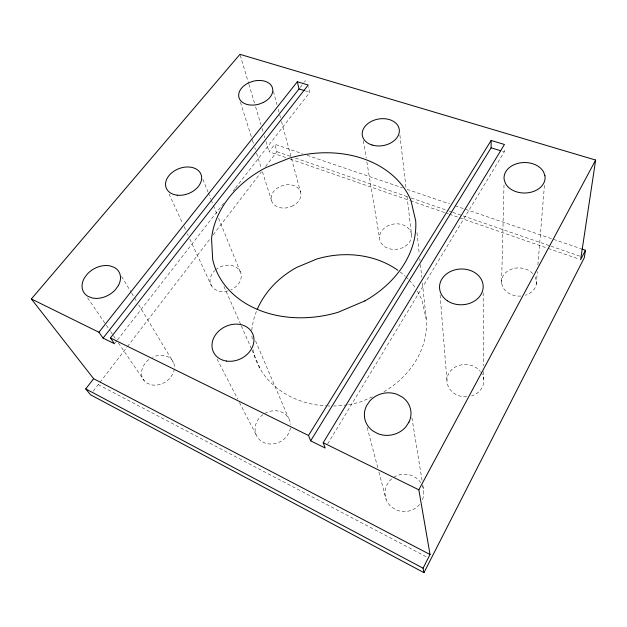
<?xml version="1.0" encoding="UTF-8"?>
<svg xmlns="http://www.w3.org/2000/svg" width="627" height="627" viewBox="0 0 627 627"><rect width="100%" height="100%" fill="white"/><g stroke="black" fill="none" stroke-linecap="round" stroke-linejoin="round"><path stroke-width="0.47" stroke-dasharray="3.13 2.35" d="M327.717 443.853L504.28 151.844L504.367 148.16M520.904 296.069A17.485 14.107 2.7 0 1 502.642 286.766L501.592 283.169L504.022 184.322M536.289 284.243L537.323 271.656M537.888 264.884L544.526 184.557M93.251 391.123L99.434 383.066M100.03 382.29L126.834 347.35M127.43 346.574L210.21 238.652M213.188 234.772L261.428 171.884M265.597 166.453L276.915 151.703L274.775 144.265L302.512 153.725M285.646 157.502L268.999 151.734L274.775 144.265M115.109 343L116.904 340.68M117.5 339.912L224.152 202.576M233.134 191L234.937 188.688M235.533 187.92L309.832 92.247L308.617 86.839M300.231 87.419L303.813 82.866M304.408 82.106L305.608 80.585M372.344 396.86L361.614 401.562A88.36 74.691 -15 0 1 348.236 404.674M305.333 90.868L309.832 92.247M502.517 151.303L504.28 151.844M307.136 155.308L402.377 187.794M407.001 189.37L449.535 203.877M455.084 205.774L580.837 248.668M276.915 151.703L291.727 156.805M295.427 158.082L407.456 196.713M411.163 197.991L448.195 210.758M449.12 211.08L451.902 212.036M452.827 212.357L550.044 245.878M550.968 246.199L579.669 256.09M290.27 159.101L409.564 200.421M410.489 200.742L448.407 213.87M449.332 214.191L547.355 248.143M548.28 248.464L578.792 259.029M98.243 384.617L427.387 557.34M87.6 297.825L105.751 324.402M106.3 325.209L110.156 330.844M110.705 331.652L112.907 334.873M113.456 335.672L116.207 339.701M118.409 342.922L144.273 380.777M121.607 276.468L131.168 292.331M131.67 293.162L136.702 301.509M138.716 304.847L173.444 362.445M217.091 359.114L237.688 399.062M239.483 402.534L256.945 436.4M169.024 193.939L182.496 223.11M184.134 226.653L185.764 230.187M187.395 233.722L188.21 235.493M189.848 239.028L211.487 285.888M223.957 286.468L240.956 325.005M241.356 325.899L251.631 349.2M252.03 350.093L260.73 369.812M255.565 340.939L288.514 418.044M202.866 179.314L207.992 192.011M208.36 192.912L210.923 199.261M211.291 200.17L213.125 204.708M213.486 205.609L217.154 214.685M218.619 218.306L240.972 273.631M535.168 276.954L536.32 280.543A17.485 14.107 2.7 0 1 525.387 295.246M240.439 102.217L252.164 139.343M252.462 140.268L253.629 143.983M254.805 147.69L255.393 149.547M256.561 153.262L261.255 168.107M262.423 171.822L271.515 200.593M240.235 55.278L248.613 83.375M248.895 84.308L254.476 103.04M255.597 106.786L260.903 124.577M262.015 128.323L263.136 132.07M264.257 135.816L264.813 137.689M265.926 141.436L268.999 151.734M273.411 91.479L276.962 104.631M278.223 109.325L279.493 114.02M279.744 114.96L280.504 117.774M281.523 121.528L300.529 191.956M367.195 427.504L377.909 468.212M378.904 471.998L386.13 499.445M383.904 391.804A88.36 74.691 -15 0 0 426.352 319.801L422.089 300.701A88.36 74.691 -15 0 0 417.339 291.085M363.315 140.73L366.199 158.035M366.842 161.884L379.492 237.837M411.939 417.801L422.136 481.011M422.755 484.843L423.68 490.588M399.908 135.15L406.124 188.547M407.025 196.314L411.547 235.149A16.106 12.72 -8.6 0 1 388.144 248.378A16.106 12.72 -8.6 0 1 386.883 226.347A16.106 12.72 -8.6 0 1 411.547 235.149M416.971 232.593L419.267 253.911M419.784 258.755L419.996 260.691M420.411 264.57L421.767 277.165M422.394 282.981L426.352 319.801M251.944 336.119L252.352 341.002M253.065 349.701L253.222 351.59A88.36 74.691 -15 0 0 326.957 405.928M440.13 295.082L447.012 381.592M483.143 292.778L483.597 365.713M483.636 371.552L483.683 379.327M501.592 283.169A17.485 14.107 2.7 0 1 512.58 268.779A17.485 14.107 2.7 0 1 532.911 273.725M148.771 359.647A17.352 13.935 -32.1 0 0 145.574 362.727L143.207 366.309A17.352 13.935 -32.1 0 0 147.126 383.175L150.731 384.672A17.352 13.935 -32.1 0 0 170.528 377.462L172.864 373.794A17.352 13.935 -32.1 0 0 168.6 357.092L165.026 355.674A17.352 13.935 -32.1 0 0 152.573 357.272M422.433 485.862A19.445 18.685 -4.7 0 1 422.206 500.213M419.557 504.453A19.445 18.685 -4.7 0 1 396.303 509.931L391.961 507.345A19.445 18.685 -4.7 0 1 386.702 485.204L389.367 481.089A19.445 18.685 -4.7 0 1 392.369 478.26M393.725 477.319A19.445 18.685 -4.7 0 1 412.151 475.713L416.461 478.174A19.445 18.685 -4.7 0 1 421.093 483.245M480.925 372.156A18.402 16.169 2.2 0 1 471.535 395.935M466.778 396.781A18.402 16.169 2.2 0 1 448.72 373.629A18.402 16.169 2.2 0 1 480.392 371.45M215.563 269.892A16.083 12.618 -22.6 0 1 239.177 269.916A16.083 12.618 -22.6 0 1 230.901 289.839M227.695 290.944A16.083 12.618 -22.6 0 1 211.534 285.959A16.083 12.618 -22.6 0 1 214.959 270.425M264.712 413.452A18.261 16.122 -29.3 0 1 290.552 424.455M290.426 427.935A18.261 16.122 -29.3 0 1 263.293 442.309A18.261 16.122 -29.3 0 1 263.128 414.471M347.264 404.83A88.36 74.691 -15 0 1 333.729 406.014M329.857 406.022A88.36 74.691 -15 0 1 327.921 405.975M251.78 330.366A88.36 74.691 -15 0 1 256.835 310.341M400.175 272A88.36 74.691 -15 0 1 405.269 276.303M405.959 276.954A88.36 74.691 -15 0 1 408.632 279.634M409.274 280.324A88.36 74.691 -15 0 1 415.215 287.785M293.052 205.742L289.376 207.247A15.134 11.364 -16.1 0 1 272.094 202.066A15.134 11.364 -16.1 0 1 279.14 186.979L282.746 185.514A15.134 11.364 -16.1 0 1 300.004 190.671A15.134 11.364 -16.1 0 1 293.052 205.742"/><path stroke-width="0.94" d="M310.655 440.844L491.106 147.807L491.145 140.448L504.453 144.476L323.211 442.717L325.194 448.039L310.655 440.844L308.508 435.475L110.47 337.929L308.218 85.037L297.339 81.745L98.925 332.239L103.063 338.102L114.506 343.768L110.47 337.929M93.627 378.7L85.734 388.905L90.476 394.744L423.977 572.663L423.068 568.187L430.044 554.527L93.627 378.7L31.35 298.954L239.953 54.337L595.65 160.065L580.641 259.672L585.461 250.244L581.762 248.982M585.461 250.244L584.293 257.689L423.977 572.663M430.044 554.527L418.828 489.82L595.65 160.065M308.508 435.475L491.145 140.448M103.063 338.102L299.04 88.94L297.339 81.745M299.04 88.94L304.432 90.594M491.106 147.807L500.761 150.77M31.35 298.954L98.925 332.239M323.211 442.717L418.828 489.82M85.734 388.905L423.068 568.187M257.203 309.464A88.36 74.691 -15 0 1 296.696 267.408L316.713 259.045A88.36 74.691 -15 0 1 397.886 270.3M408.984 422.096L405.763 426.979A23.371 21.216 -9.9 0 1 377.744 433.633L372.571 430.741A23.371 21.216 -9.9 0 1 366.623 405.606L369.883 400.896A23.371 21.216 -9.9 0 1 397.212 394.391L402.338 397.11A23.371 21.216 -9.9 0 1 408.984 422.096M118.37 285.551L115.47 289.611A20.362 15.024 -29.1 0 1 92.13 297.935L88.023 296.359A20.362 15.024 -29.1 0 1 84.386 278.004L87.318 274.038A20.362 15.024 -29.1 0 1 110.18 265.934L114.247 267.408A20.362 15.024 -29.1 0 1 118.37 285.551M364.828 300.929L338.329 312.199A103.714 80.781 -15 0 1 212.694 259.547L211.55 238.495A103.714 80.781 -15 0 1 265.84 167.644L289.18 158.208A103.714 80.781 -15 0 1 410.912 200.334L415.717 220.963A103.714 80.781 -15 0 1 364.828 300.929M263.442 102.397L259.194 104.082A17.423 11.819 -15.9 0 1 239.6 99.129A17.423 11.819 -15.9 0 1 248.112 83.117L252.273 81.479A17.423 11.819 -15.9 0 1 271.836 86.408A17.423 11.819 -15.9 0 1 263.442 102.397M544.934 175.725L543.554 171.876A20.534 15.244 -0.5 0 0 519.532 163.012A20.534 15.244 -0.5 0 0 504.139 179.432L505.386 183.288A20.534 15.244 -0.5 0 0 529.596 192.536A20.534 15.244 -0.5 0 0 544.934 175.725M177.292 195.193A18.677 13.355 -21.3 0 0 201.4 175.685A18.677 13.355 -21.3 0 0 172.072 172.543A18.677 13.355 -21.3 0 0 177.292 195.193M372.093 145.017A18.708 13.473 -9.7 0 0 399.344 130.298A18.708 13.473 -9.7 0 0 370.886 121.63A18.708 13.473 -9.7 0 0 372.093 145.017M447.38 300.803A21.827 17.893 -2.1 0 0 482.861 289.69A21.827 17.893 -2.1 0 0 453.846 270.174A21.827 17.893 -2.1 0 0 447.38 300.803M226.363 361.042A21.647 17.815 -25.6 0 0 253.527 336.26A21.647 17.815 -25.6 0 0 219.027 330.844A21.647 17.815 -25.6 0 0 226.363 361.042"/></g></svg>
